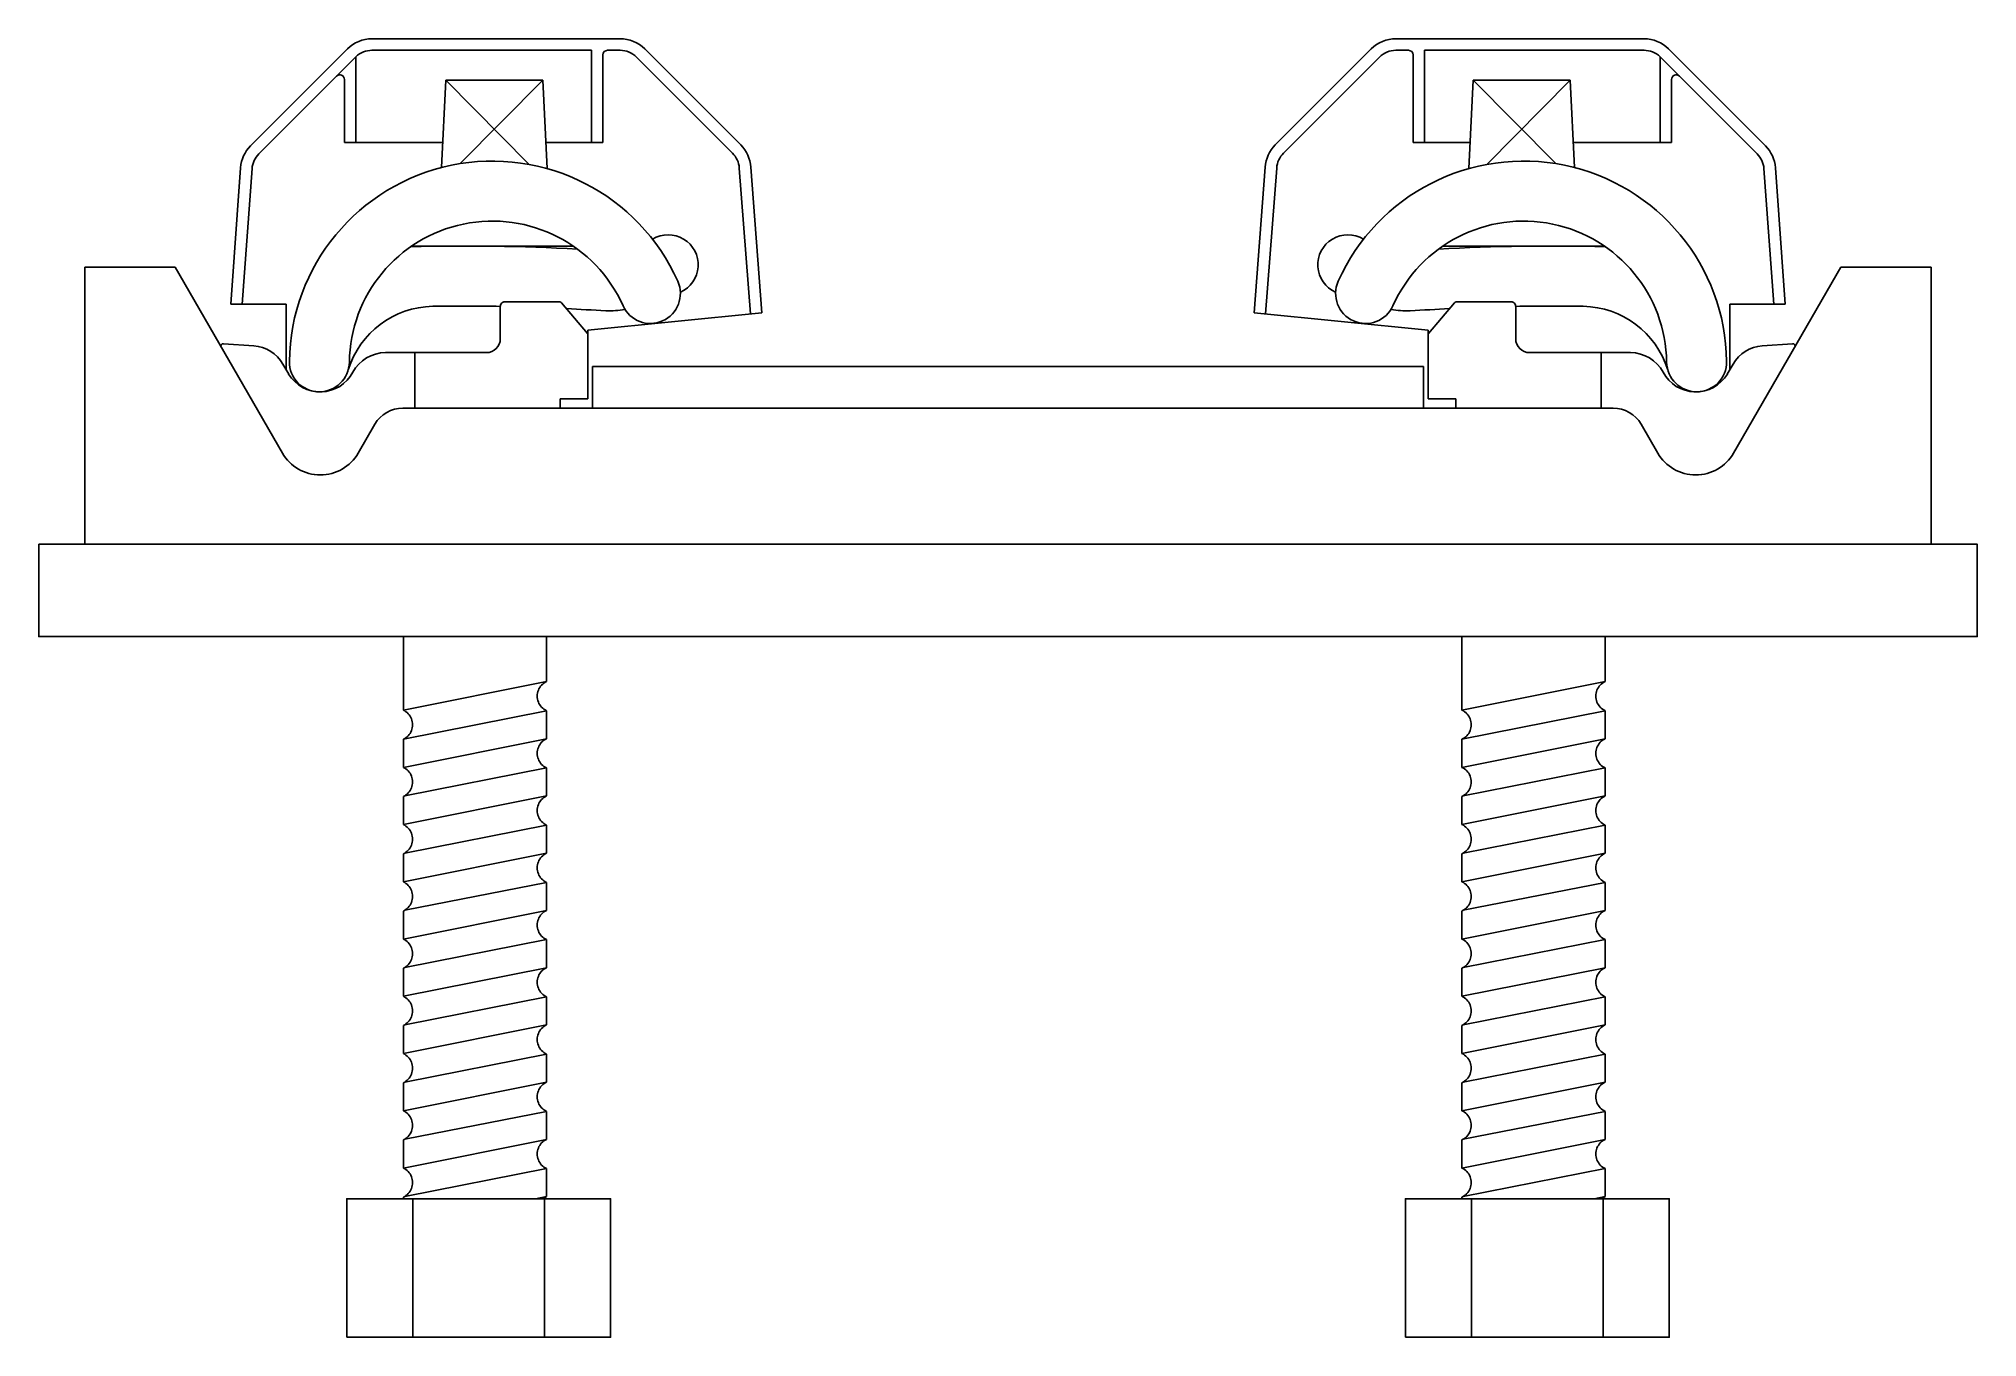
# Model space of a CAD drawing. Header units: metres. Extents: x -0.21 to 1.68, y -0.21 to 0.07.
# Drawn here: x 1.2553 to 1.6753, y -0.2103 to 0.071 of the extents above.
import ezdxf

# ---------------------------------------------------------------- set-up
doc = ezdxf.new("R2010")
doc.units = ezdxf.units.M
doc.header["$MEASUREMENT"] = 0

msp = doc.modelspace()

# ---------------------------------------------------------------- linework, layer by layer
for p, q in [((1.301184005683094, 0.04783329396852787), (1.322168358834546, 0.06881764711997967)), ((1.327471659694474, 0.07101434626243572), (1.38125845625953, 0.07101434626243572)), ((1.375010061770242, 0.04851434626243572), (1.375010061770242, 0.06851434626243573)), ((1.377510061770242, 0.04851434626243572), (1.377510061770242, 0.06751434626243573)), ((1.38125845625953, 0.06851434626243573), (1.378510061770242, 0.06851434626243573)), ((1.386561757117075, 0.06881764711997967), (1.407372421613497, 0.04800698262594379)), ((1.544003526009574, 0.06881764711997967), (1.523192861513151, 0.04800698262594379)), ((1.603093623432175, 0.07101434626243572), (1.549306826867118, 0.07101434626243572)), ((1.549306826867118, 0.06851434626243573), (1.552055221356406, 0.06851434626243573)), ((1.553055221356406, 0.04851434626243572), (1.553055221356406, 0.06751434626243573)), ((1.555555221356406, 0.04851434626243572), (1.555555221356406, 0.06851434626243573)), ((1.629381277443554, 0.04783329396852787), (1.608396924292102, 0.06881764711997967)), ((1.30295177263606, 0.04606552701556139), (1.323936125787512, 0.06704988016701319)), ((1.324010061770242, 0.04851434626243572), (1.324010061770242, 0.06712230133573613)), ((1.405604654658599, 0.04623921567342914), (1.38479399016456, 0.06704988016746502)), ((1.52496062846805, 0.04623921567342914), (1.545771292962089, 0.06704988016746502)), ((1.606555221356406, 0.04851434626243572), (1.606555221356406, 0.06712230133573613)), ((1.627613510490588, 0.04606552701556139), (1.606629157339137, 0.06704988016701319)), ((1.321510061770242, 0.04851434626243572), (1.321510061770242, 0.06220960258625128)), ((1.343476643379472, 0.06206708845499306), (1.342528846816958, 0.04311115779945322)), ((1.343476643379472, 0.06206708850267678), (1.361510109517508, 0.04379787499585946)), ((1.343476643379472, 0.06206708845499306), (1.364476643379472, 0.06206708845499306)), ((1.346614971017225, 0.04396610197710252), (1.364476643379472, 0.06206708850267678)), ((1.364476643379472, 0.06206708845499306), (1.36543550251832, 0.04289041629463318)), ((1.566088639747176, 0.06206708845499306), (1.565129780608328, 0.04289041629463318)), ((1.583950312109424, 0.04396610197710252), (1.566088639747176, 0.06206708850267678)), ((1.587088639747176, 0.06206708845499306), (1.566088639747176, 0.06206708845499306)), ((1.587088639747176, 0.06206708850267678), (1.569055173609141, 0.04379787499585946)), ((1.587088639747176, 0.06206708845499306), (1.58803643630969, 0.04311115779945322)), ((1.609055221356406, 0.04851434626243572), (1.609055221356406, 0.06220960258625128)), ((1.342799006248584, 0.04851434626243572), (1.321510061770242, 0.04851434626243572)), ((1.377510061770242, 0.04851434626243572), (1.365154298532521, 0.04851434626243572)), ((1.553055221356406, 0.04851434626243572), (1.565410984594127, 0.04851434626243572)), ((1.587766276878064, 0.04851434626243572), (1.609055221356406, 0.04851434626243572)), ((1.296865057977002, 0.01351434626243572), (1.299006920572136, 0.04307205006416916)), ((1.299371613130111, 0.01351434626243572), (1.301500382562088, 0.0428913644126551)), ((1.407059812587048, 0.04301162300985088), (1.40947934033038, 0.01142687825053363)), ((1.409552509437363, 0.04320257434509258), (1.411967603705755, 0.01167570458835835)), ((1.521012773689285, 0.04320257434509258), (1.518597679420894, 0.01167570458835835)), ((1.5235054705396, 0.04301162300985088), (1.521085942796268, 0.01142687825053363)), ((1.631193669996537, 0.01351434626243572), (1.629064900564561, 0.0428913644126551)), ((1.633700225149646, 0.01351434626243572), (1.631558362554512, 0.04307205006416916)), ((1.336019861070318, 0.02607150966047557), (1.371138355152048, 0.02606284241876565)), ((1.59454542205633, 0.02607150966047557), (1.5594269279746, 0.02606284241876565)), ((1.265282641563324, -0.03849279362298694), (1.265282641563324, 0.02150720637701306)), ((1.265282641563324, 0.02150720637701306), (1.284817051563172, 0.02150720637701306)), ((1.284817051563172, 0.02150720637701306), (1.308055401561169, -0.01874279362298694)), ((1.645748231563477, 0.02150720637701306), (1.622509881565479, -0.01874279362298694)), ((1.665282641563324, 0.02150720637701306), (1.645748231563477, 0.02150720637701306)), ((1.665282641563324, -0.03849279362298694), (1.665282641563324, 0.02150720637701306)), ((1.308865057977002, 0.01351434626243572), (1.296865057977002, 0.01351434626243572)), ((1.355277838203816, 0.006014344820006227), (1.355277837464718, 0.01301434482000623)), ((1.356277837333588, 0.01401434491537366), (1.368171837398914, 0.0140143462505177)), ((1.374160838041214, 0.007153346952421999), (1.368554837415127, 0.01383634627722058)), ((1.556404445085434, 0.007153346952421999), (1.562010445711521, 0.01383634627722058)), ((1.57428744579306, 0.01401434491537366), (1.562393445727734, 0.0140143462505177)), ((1.575287444922833, 0.006014344820006227), (1.57528744566193, 0.01301434482000623)), ((1.621700225149646, 0.01351434626243572), (1.633700225149646, 0.01351434626243572)), ((1.374277838021068, 0.00790672700284631), (1.411967603705755, 0.01167570458835835)), ((1.55628744510558, 0.00790672700284631), (1.518597679420894, 0.01167570458835835)), ((1.295276838300137, 0.004949338468535279), (1.301873838362602, 0.004491339239104128)), ((1.374277839562801, -0.006985652986542846), (1.374277838021068, 0.00790672700284631)), ((1.556287443563847, -0.006985652986542846), (1.55628744510558, 0.00790672700284631)), ((1.635288444826511, 0.004949338468535279), (1.628691444764046, 0.004491339239104128)), ((1.309429839012531, -0.00162066008187976), (1.30819783879271, 0.0005133397426441661)), ((1.330410838541893, 0.003014342149718141), (1.336784154615311, 0.003014342817290162)), ((1.336784154615311, 0.003014342817290162), (1.35227783851376, 0.0030143444385365)), ((1.336784155878929, -0.00898565727807727), (1.336784154615311, 0.003014342912657594)), ((1.33678415587968, -0.008992793622986937), (1.336784154615311, 0.003014342912657594)), ((1.593781128511337, 0.003014342817290162), (1.578287444612889, 0.0030143444385365)), ((1.593781127247719, -0.00898565727807727), (1.593781128511337, 0.003014342912657594)), ((1.593781127246968, -0.008992793622986937), (1.593781128511337, 0.003014342912657594)), ((1.600154444584755, 0.003014342149718141), (1.593781128511337, 0.003014342817290162)), ((1.621135444114117, -0.00162066008187976), (1.622367444333939, 0.0005133397426441661)), ((1.368277839562801, -0.006985653749482299), (1.374277839562801, -0.006985652986542846)), ((1.368277839766182, -0.008992793622986937), (1.368277839562801, -0.006985653749482299)), ((1.562287443563847, -0.006985653749482299), (1.556287443563847, -0.006985652986542846)), ((1.562287443360466, -0.008992793622986937), (1.562287443563847, -0.006985653749482299)), ((1.324509881565479, -0.01874279362298694), (1.328118321571259, -0.01249279362298694)), ((1.334175839815048, -0.008985657564179565), (1.336784155878929, -0.00898565727807727)), ((1.334180501565842, -0.008992793622986937), (1.596384781572727, -0.008992793622986937)), ((1.5963894433116, -0.008985657564179565), (1.593781127247719, -0.00898565727807727)), ((1.606055401561169, -0.01874279362298694), (1.60244696155539, -0.01249279362298694)), ((1.665282641563324, -0.03849279362298694), (1.265282641563324, -0.03849279362298694)), ((1.334282641568886, -0.05849279356338229), (1.334282641529797, -0.07443051593639102)), ((1.365282641529797, -0.06823051594831195), (1.365282641517854, -0.05849279356338229)), ((1.563647726924823, -0.05849279356338229), (1.563647726885734, -0.07443051593639102)), ((1.594647726885734, -0.06823051594831195), (1.594647726873791, -0.05849279356338229)), ((1.334282641529797, -0.07443051593639102), (1.365282641529798, -0.06823051594831268)), ((1.563647726885734, -0.07443051593639102), (1.594647726885736, -0.06823051594831268)), ((1.365282641529797, -0.074555071285741), (1.334282641529795, -0.0807550712738208)), ((1.365282641529797, -0.0806305159244701), (1.365282641529797, -0.074555071285741)), ((1.594647726885734, -0.074555071285741), (1.563647726885733, -0.0807550712738208)), ((1.594647726885734, -0.0806305159244701), (1.594647726885734, -0.074555071285741)), ((1.334282641529797, -0.08683051591254917), (1.365282641529798, -0.08063051592447082)), ((1.334282641529797, -0.08075507127382008), (1.334282641529797, -0.08683051591254917)), ((1.563647726885734, -0.08683051591254917), (1.594647726885736, -0.08063051592447082)), ((1.563647726885734, -0.08075507127382008), (1.563647726885734, -0.08683051591254917)), ((1.365282641529797, -0.08695507126189914), (1.334573089465259, -0.09300017010308947)), ((1.365282641529797, -0.09303051590062823), (1.365282641529797, -0.08695507126189914)), ((1.594647726885734, -0.08695507126189914), (1.563938174821196, -0.09300017010308947)), ((1.594647726885734, -0.09303051590062823), (1.594647726885734, -0.08695507126189914)), ((1.334282641529797, -0.09923051582910267), (1.365282641529798, -0.09303051584102433)), ((1.334282641529797, -0.09315507124997821), (1.334282641529797, -0.09923051582910267)), ((1.563647726885734, -0.09923051582910267), (1.594647726885736, -0.09303051584102433)), ((1.563647726885734, -0.09315507124997821), (1.563647726885734, -0.09923051582910267)), ((1.365282641529797, -0.09935507117845264), (1.334573089465259, -0.105400170019643)), ((1.365282641537247, -0.1054305159959957), (1.365282641529797, -0.09935507129766193)), ((1.594647726885734, -0.09935507117845264), (1.563938174821196, -0.105400170019643)), ((1.594647726893185, -0.1054305159959957), (1.594647726885734, -0.09935507129766193)), ((1.334282641529797, -0.1116305159244701), (1.365282641529798, -0.1054305159363918)), ((1.334282641529797, -0.105555071285741), (1.334282641529797, -0.1116305159244701)), ((1.563647726885734, -0.1116305159244701), (1.594647726885736, -0.1054305159363918)), ((1.563647726885734, -0.105555071285741), (1.563647726885734, -0.1116305159244701)), ((1.365282641529797, -0.1117550712738201), (1.334573089465259, -0.1178001701150104)), ((1.365282641514895, -0.1178305159125492), (1.365282641537247, -0.1117550713334247)), ((1.594647726885734, -0.1117550712738201), (1.563938174821196, -0.1178001701150104)), ((1.594647726870833, -0.1178305159125492), (1.594647726893185, -0.1117550713334247)), ((1.334282641529797, -0.1240305158410236), (1.365282641529798, -0.1178305158529453)), ((1.334282641514895, -0.1179550712618991), (1.334282641529797, -0.1240305158410236)), ((1.563647726885734, -0.1240305158410236), (1.594647726885736, -0.1178305158529453)), ((1.563647726870833, -0.1179550712618991), (1.563647726885734, -0.1240305158410236)), ((1.365282641529797, -0.1241550711903736), (1.334573089465259, -0.1302001700315639)), ((1.365282641522346, -0.1302305158887073), (1.365282641529797, -0.1241550712499782)), ((1.594647726885734, -0.1241550711903736), (1.563938174821196, -0.1302001700315639)), ((1.594647726878283, -0.1302305158887073), (1.594647726885734, -0.1241550712499782)), ((1.334282642014084, -0.1364305175457164), (1.365282642014086, -0.1302305175576381)), ((1.334282641522346, -0.1303550712976619), (1.334282641537247, -0.136430515936391)), ((1.563647727370022, -0.1364305175457164), (1.594647727370023, -0.1302305175576381)), ((1.563647726878283, -0.1303550712976619), (1.563647726893185, -0.136430515936391)), ((1.365282642014084, -0.1365550728950664), (1.334573089949546, -0.1426001717362567)), ((1.365282641529797, -0.1426305159244701), (1.365282641529797, -0.136555071285741)), ((1.594647727370022, -0.1365550728950664), (1.563938175305484, -0.1426001717362567)), ((1.594647726885734, -0.1426305159244701), (1.594647726885734, -0.136555071285741)), ((1.334282641529797, -0.1488305159721538), (1.365282641529798, -0.1426305159840755)), ((1.334282641522346, -0.1427550712738201), (1.334282641529797, -0.1488305159721538)), ((1.563647726885734, -0.1488305159721538), (1.594647726885736, -0.1426305159840755)), ((1.563647726878283, -0.1427550712738201), (1.563647726885734, -0.1488305159721538)), ((1.365282641529797, -0.1489550713215038), (1.334573089465259, -0.1550001701626941)), ((1.365282641514895, -0.1550305159006282), (1.365282641529797, -0.1489550712618991)), ((1.594647726885734, -0.1489550713215038), (1.563938174821196, -0.1550001701626941)), ((1.594647726870833, -0.1550305159006282), (1.594647726885734, -0.1489550712618991)), ((1.334282641522346, -0.1612305158291027), (1.365282641522347, -0.1550305158410243)), ((1.334282641529797, -0.1551550711903736), (1.334282641522346, -0.1612305158291027)), ((1.563647726878283, -0.1612305158291027), (1.594647726878285, -0.1550305158410243)), ((1.563647726885734, -0.1551550711903736), (1.563647726878283, -0.1612305158291027)), ((1.365282641522346, -0.1613550711784526), (1.334573089457808, -0.167400170019643)), ((1.365282641529797, -0.1674305159959957), (1.365282641529797, -0.1613550712976619)), ((1.594647726878283, -0.1613550711784526), (1.563938174813746, -0.167400170019643)), ((1.594647726885734, -0.1674305159959957), (1.594647726885734, -0.1613550712976619)), ((1.334282642006634, -0.1736305153880283), (1.365282642006635, -0.16743051539995)), ((1.334282641529797, -0.167555071285741), (1.334282641529797, -0.1736305159244701)), ((1.563647727362571, -0.1736305153880283), (1.594647727362573, -0.16743051539995)), ((1.563647726885734, -0.167555071285741), (1.563647726885734, -0.1736305159244701)), ((1.365282642006634, -0.1737550707373783), (1.334573089942096, -0.1798001695785686)), ((1.365282641529797, -0.1798305159125492), (1.365282641514895, -0.1737550713334247)), ((1.594647727362571, -0.1737550707373783), (1.563938175298033, -0.1798001695785686)), ((1.594647726885734, -0.1798305159125492), (1.594647726870833, -0.1737550713334247)), ((1.334282641529797, -0.1799550712618991), (1.334282641528969, -0.1802927936229695)), ((1.336315078313729, -0.1802927936229695), (1.336315078313729, -0.2102927936229695)), ((1.365282641529797, -0.1798305159125492), (1.362934236352416, -0.1802927936229695)), ((1.364885293311866, -0.1802927936229695), (1.364885293311866, -0.2102927936229695)), ((1.563647726885734, -0.1799550712618991), (1.563647726884906, -0.1802927936229695)), ((1.565680163669666, -0.1802927936229695), (1.565680163669666, -0.2102927936229695)), ((1.594647726885734, -0.1798305159125492), (1.592299321708353, -0.1802927936229695)), ((1.594250378667803, -0.1802927936229695), (1.594250378667803, -0.2102927936229695))]:
    msp.add_line(p, q)
at = {"ltscale": 100}
for p, q in [((1.308865057977002, -0.0006423789003318234), (1.308865057977002, 0.01351434626243572)), ((1.621700225149646, -0.0006423789003318234), (1.621700225149646, 0.01351434626243572))]:
    msp.add_line(p, q, dxfattribs=at)
at = {"flags": 128}
for points in [[(1.375010061770242, 0.06851434626243573), (1.327471659694474, 0.06851434626243573)], [(1.555555221356406, 0.06851434626243573), (1.603093623432175, 0.06851434626243573)], [(1.365282641038058, -0.07455506925918308), (1.364992123245953, -0.07440012579299655), (1.364717805981396, -0.07421882276870456), (1.364461502432583, -0.07401240008212771), (1.364225506186245, -0.07378257410861698), (1.36401250064349, -0.07353202479221073), (1.363823893666027, -0.07326250689365116), (1.363661215901134, -0.07297605162002292), (1.363526489138363, -0.07267633091546741), (1.363420572891591, -0.07236567150689807), (1.363344162106274, -0.07204614292718615), (1.363297972082851, -0.07172002439834323), (1.363282642960308, -0.07139165525771823), (1.363298140182851, -0.07106379156448094), (1.363344323053716, -0.07073860775567738), (1.363421024687348, -0.07041835432388034), (1.36352732001221, -0.0701071513805553), (1.363662083759664, -0.0698078311000034), (1.363824356212972, -0.06952235828973499), (1.364013171806691, -0.0692526878032848), (1.364226358532665, -0.06900210033990589), (1.364461606159566, -0.06877310400344577), (1.364717282652615, -0.06856714855767933), (1.364991759650169, -0.06838568340875355), (1.365282641052959, -0.06823052059747424)], [(1.594647726393996, -0.07455506925918308), (1.59435720860189, -0.07440012579299655), (1.594082891337333, -0.07421882276870456), (1.59382658778852, -0.07401240008212771), (1.593590591542182, -0.07378257410861698), (1.593377585999427, -0.07353202479221073), (1.593188979021964, -0.07326250689365116), (1.593026301257072, -0.07297605162002292), (1.5928915744943, -0.07267633091546741), (1.592785658247528, -0.07236567150689807), (1.592709247462211, -0.07204614292718615), (1.592663057438789, -0.07172002439834323), (1.592647728316245, -0.07139165525771823), (1.592663225538788, -0.07106379156448094), (1.592709408409653, -0.07073860775567738), (1.592786110043285, -0.07041835432388034), (1.592892405368147, -0.0701071513805553), (1.593027169115601, -0.0698078311000034), (1.593189441568909, -0.06952235828973499), (1.593378257162628, -0.0692526878032848), (1.593591443888603, -0.06900210033990589), (1.593826691515503, -0.06877310400344577), (1.594082368008552, -0.06856714855767933), (1.594356845006106, -0.06838568340875355), (1.594647726408897, -0.06823052059747424)], [(1.334282642006634, -0.07443051945306507), (1.334573156229911, -0.07458546297885624), (1.334847331642864, -0.07476666097976413), (1.335103384852169, -0.07497284542657581), (1.335339453816174, -0.07520266186334339), (1.335552586912868, -0.07545330648757663), (1.33574102461314, -0.07572250973321644), (1.335903523549197, -0.07600846897699085), (1.336038674711941, -0.07630895268060413), (1.336144743568955, -0.07662003164626804), (1.336221098311005, -0.07693933134414402), (1.336267232283709, -0.07726473455764499), (1.336282641291378, -0.07759383802749363), (1.336267099976299, -0.07792224531509129), (1.336220900401233, -0.07824729566909519), (1.336144379980622, -0.07856681477166857), (1.336037917725502, -0.0788785518918201), (1.335902851223705, -0.07917844425775257), (1.335740535840152, -0.07946385031081882), (1.335552102923153, -0.07973291044570652), (1.335338701605556, -0.07998372679092136), (1.335102875828503, -0.08021320002414432), (1.334847086071728, -0.08041910778619495), (1.33457308948016, -0.08060016285516468), (1.334282641991732, -0.0807550681147739)], [(1.563647727362571, -0.07443051945306507), (1.563938241585849, -0.07458546297885624), (1.564212416998802, -0.07476666097976413), (1.564468470208106, -0.07497284542657581), (1.564704539172111, -0.07520266186334339), (1.564917672268806, -0.07545330648757663), (1.565106109969078, -0.07572250973321644), (1.565268608905135, -0.07600846897699085), (1.565403760067878, -0.07630895268060413), (1.565509828924892, -0.07662003164626804), (1.565586183666942, -0.07693933134414402), (1.565632317639647, -0.07726473455764499), (1.565647726647315, -0.07759383802749363), (1.565632185332237, -0.07792224531509129), (1.56558598575717, -0.07824729566909519), (1.565509465336559, -0.07856681477166857), (1.565403003081439, -0.0788785518918201), (1.565267936579643, -0.07917844425775257), (1.565105621196089, -0.07946385031081882), (1.56491718827909, -0.07973291044570652), (1.564703786961494, -0.07998372679092136), (1.56446796118444, -0.08021320002414432), (1.564212171427665, -0.08041910778619495), (1.563938174836097, -0.08060016285516468), (1.56364772734767, -0.0807550681147739)], [(1.365282641052959, -0.08695506702996936), (1.364992123253403, -0.08680012356378285), (1.364717805981396, -0.0866188204798862), (1.364461502440033, -0.08641239779330936), (1.364225506186245, -0.08618257170058932), (1.36401250065094, -0.08593202244378773), (1.363823893666027, -0.08566250454522815), (1.363661215901134, -0.08537604939080921), (1.363526489138363, -0.08507632862664904), (1.36342057287669, -0.08476566921807971), (1.363344162121175, -0.0844461406383678), (1.363297972082851, -0.08412002216912952), (1.363282642975209, -0.08379165302850453), (1.3632981401754, -0.08346378927566257), (1.363344323038814, -0.08313860540725437), (1.363421024664996, -0.08281835209466663), (1.363527320027111, -0.08250714909173694), (1.363662083752213, -0.08220782887078967), (1.363824356205521, -0.08192235600091663), (1.36401317179179, -0.0816526950512096), (1.364226358547566, -0.08140209799148289), (1.364461606144665, -0.08117310177423206), (1.364717282652615, -0.08096714626886096), (1.364991759642718, -0.08078568106033054), (1.36528264106041, -0.08063051824905124)], [(1.594647726408897, -0.08695506702996936), (1.59435720860934, -0.08680012356378285), (1.594082891337333, -0.0866188204798862), (1.593826587795971, -0.08641239779330936), (1.593590591542182, -0.08618257170058932), (1.593377586006878, -0.08593202244378773), (1.593188979021964, -0.08566250454522815), (1.593026301257072, -0.08537604939080921), (1.5928915744943, -0.08507632862664904), (1.592785658232627, -0.08476566921807971), (1.592709247477112, -0.0844461406383678), (1.592663057438789, -0.08412002216912952), (1.592647728331147, -0.08379165302850453), (1.592663225531338, -0.08346378927566257), (1.592709408394752, -0.08313860540725437), (1.592786110020934, -0.08281835209466663), (1.592892405383048, -0.08250714909173694), (1.59302716910815, -0.08220782887078967), (1.593189441561458, -0.08192235600091663), (1.593378257147728, -0.0816526950512096), (1.593591443903504, -0.08140209799148289), (1.593826691500602, -0.08117310177423206), (1.594082368008552, -0.08096714626886096), (1.594356844998656, -0.08078568106033054), (1.594647726416347, -0.08063051824905124)], [(1.334282641999183, -0.08683051716424671), (1.334573156237362, -0.08698546057082858), (1.334847331657765, -0.08716665875055042), (1.33510338486707, -0.08737284313775745), (1.335339453816174, -0.0876026691112682), (1.33555258692777, -0.08785330425836292), (1.33574102461314, -0.08812250750400272), (1.335903523564098, -0.08840846668817248), (1.336038674726842, -0.08870895033218112), (1.336144743546603, -0.08902002941705432), (1.336221098288653, -0.0893393291149303), (1.33626723229116, -0.08966473226882664), (1.336282641306279, -0.08999383573867527), (1.33626709998375, -0.09032224302627292), (1.336220900416134, -0.09064729338027683), (1.336144379973171, -0.09096681242324557), (1.336037917732952, -0.09127854954339709), (1.335902851238606, -0.09157844196893421), (1.335740535855053, -0.09186384808160511), (1.335552102923153, -0.09213290815688815), (1.335338701605556, -0.09238372456170764), (1.335102875828503, -0.09261319761611667), (1.334847086071728, -0.0928191054973766), (1.334573089465259, -0.09300017010308947), (1.334282641991732, -0.09315507536269871)], [(1.563647727355121, -0.08683051716424671), (1.563938241593299, -0.08698546057082858), (1.564212417013703, -0.08716665875055042), (1.564468470223008, -0.08737284313775745), (1.564704539172111, -0.0876026691112682), (1.564917672283707, -0.08785330425836292), (1.565106109969078, -0.08812250750400272), (1.565268608920036, -0.08840846668817248), (1.565403760082779, -0.08870895033218112), (1.565509828902541, -0.08902002941705432), (1.565586183644591, -0.0893393291149303), (1.565632317647097, -0.08966473226882664), (1.565647726662217, -0.08999383573867527), (1.565632185339687, -0.09032224302627292), (1.565585985772071, -0.09064729338027683), (1.565509465329109, -0.09096681242324557), (1.565403003088889, -0.09127854954339709), (1.565267936594544, -0.09157844196893421), (1.56510562121099, -0.09186384808160511), (1.56491718827909, -0.09213290815688815), (1.564703786961494, -0.09238372456170764), (1.56446796118444, -0.09261319761611667), (1.564212171427665, -0.0928191054973766), (1.563938174821196, -0.09300017010308947), (1.56364772734767, -0.09315507536269871)], [(1.365282641038058, -0.09935507427789417), (1.364992123231051, -0.09920012121535984), (1.364717805981396, -0.09901882772781101), (1.364461502417682, -0.09881239544488636), (1.364225506186245, -0.09858257900811877), (1.36401250064349, -0.09833202969171252), (1.363823893658576, -0.09806250225640979), (1.363661215893684, -0.09777604710199085), (1.363526489130912, -0.09747632627822604), (1.36342057287669, -0.09716566692926136), (1.363344162091372, -0.09684613834954944), (1.363297972075401, -0.09652001982070652), (1.363282642960308, -0.09619166027642932), (1.36329814016795, -0.09586378704644885), (1.363344323053716, -0.09553860317804065), (1.363421024687348, -0.09521835940219608), (1.363527320034561, -0.09490714674331394), (1.363662083744762, -0.09460782652236667), (1.363824356198071, -0.09432235371209827), (1.36401317179179, -0.09405269276239124), (1.364226358532665, -0.09380210523940768), (1.364461606152115, -0.09357309942580906), (1.364717282660065, -0.0933671439800426), (1.364991759657619, -0.09318567883111682), (1.365282641038058, -0.09303051601983753)], [(1.594647726393996, -0.09935507427789417), (1.594357208586989, -0.09920012121535984), (1.594082891337333, -0.09901882772781101), (1.593826587773619, -0.09881239544488636), (1.593590591542182, -0.09858257900811877), (1.593377585999427, -0.09833202969171252), (1.593188979014514, -0.09806250225640979), (1.593026301249621, -0.09777604710199085), (1.59289157448685, -0.09747632627822604), (1.592785658232627, -0.09716566692926136), (1.59270924744731, -0.09684613834954944), (1.592663057431338, -0.09652001982070652), (1.592647728316245, -0.09619166027642932), (1.592663225523887, -0.09586378704644885), (1.592709408409653, -0.09553860317804065), (1.592786110043285, -0.09521835940219608), (1.592892405390499, -0.09490714674331394), (1.5930271691007, -0.09460782652236667), (1.593189441554008, -0.09432235371209827), (1.593378257147728, -0.09405269276239124), (1.593591443888603, -0.09380210523940768), (1.593826691508053, -0.09357309942580906), (1.594082368016003, -0.0933671439800426), (1.594356845013557, -0.09318567883111682), (1.594647726393996, -0.09303051601983753)], [(1.334282642006634, -0.0992305148158237), (1.334573156237362, -0.09938545834161487), (1.334847331657765, -0.09956665646173206), (1.335103384844718, -0.09977284084893909), (1.335339453816174, -0.1000026668224498), (1.335552586912868, -0.1002533115062877), (1.335741024628041, -0.1005225050959751), (1.335903523564098, -0.1008084644589588), (1.336038674711941, -0.1011089575801059), (1.336144743561504, -0.1014200366649791), (1.336221098303555, -0.1017393363628551), (1.336267232298611, -0.1020647300396129), (1.336282641298828, -0.1023938335094615), (1.33626709998375, -0.1027222502741977), (1.336220900423584, -0.1030472910914585), (1.336144379988072, -0.1033668101940319), (1.336037917732952, -0.1036785472545787), (1.335902851231156, -0.1039784396801158), (1.335740535855053, -0.1042638457927867), (1.335552102923153, -0.1045329058680698), (1.335338701620458, -0.1047837222728893), (1.335102875813601, -0.105013195386903), (1.334847086071728, -0.1052191126856968), (1.33457308948016, -0.1054001678142711), (1.334282642006634, -0.105555073133485)], [(1.563647727362571, -0.0992305148158237), (1.563938241593299, -0.09938545834161487), (1.564212417013703, -0.09956665646173206), (1.564468470200656, -0.09977284084893909), (1.564704539172111, -0.1000026668224498), (1.564917672268806, -0.1002533115062877), (1.565106109983979, -0.1005225050959751), (1.565268608920036, -0.1008084644589588), (1.565403760067878, -0.1011089575801059), (1.565509828917442, -0.1014200366649791), (1.565586183659492, -0.1017393363628551), (1.565632317654548, -0.1020647300396129), (1.565647726654766, -0.1023938335094615), (1.565632185339687, -0.1027222502741977), (1.565585985779522, -0.1030472910914585), (1.56550946534401, -0.1033668101940319), (1.565403003088889, -0.1036785472545787), (1.565267936587093, -0.1039784396801158), (1.56510562121099, -0.1042638457927867), (1.56491718827909, -0.1045329058680698), (1.564703786976395, -0.1047837222728893), (1.564467961169539, -0.105013195386903), (1.564212171427665, -0.1052191126856968), (1.563938174836097, -0.1054001678142711), (1.563647727362571, -0.105555073133485)], [(1.365282641052959, -0.1117550719890758), (1.364992123245953, -0.1116001284632846), (1.364717805996297, -0.1114188254985973), (1.364461502432583, -0.111212393156068), (1.364225506193695, -0.1109825767193004), (1.36401250064349, -0.1107320274028942), (1.363823893666027, -0.1104624999675914), (1.363661215893684, -0.1101760543499156), (1.363526489153264, -0.1098763335857555), (1.363420572891591, -0.1095656647000476), (1.363344162106274, -0.1092461360607311), (1.363297972082851, -0.108920027128236), (1.363282642975209, -0.108591657987611), (1.36329814016795, -0.1082637942943737), (1.363344323038814, -0.1079386008296176), (1.363421024679897, -0.1076183570537731), (1.363527320027111, -0.1073071540508434), (1.363662083759664, -0.1070078337702915), (1.363824356212972, -0.1067223514232799), (1.36401317179179, -0.1064526904735729), (1.364226358525215, -0.1062021029505893), (1.364461606159566, -0.1059731067333385), (1.364717282652615, -0.1057671417508289), (1.364991759650169, -0.1055856765422985), (1.365282641052959, -0.1054305137310192)], [(1.594647726408897, -0.1117550719890758), (1.59435720860189, -0.1116001284632846), (1.594082891352234, -0.1114188254985973), (1.59382658778852, -0.111212393156068), (1.593590591549633, -0.1109825767193004), (1.593377585999427, -0.1107320274028942), (1.593188979021964, -0.1104624999675914), (1.593026301249621, -0.1101760543499156), (1.592891574509201, -0.1098763335857555), (1.592785658247528, -0.1095656647000476), (1.592709247462211, -0.1092461360607311), (1.592663057438789, -0.108920027128236), (1.592647728331147, -0.108591657987611), (1.592663225523887, -0.1082637942943737), (1.592709408394752, -0.1079386008296176), (1.592786110035835, -0.1076183570537731), (1.592892405383048, -0.1073071540508434), (1.593027169115601, -0.1070078337702915), (1.593189441568909, -0.1067223514232799), (1.593378257147728, -0.1064526904735729), (1.593591443881152, -0.1062021029505893), (1.593826691515503, -0.1059731067333385), (1.594082368008552, -0.1057671417508289), (1.594356845006106, -0.1055856765422985), (1.594647726408897, -0.1054305137310192)], [(1.334282642006634, -0.1116305125270053), (1.334573156229911, -0.1117854560527965), (1.334847331642864, -0.1119666541133091), (1.335103384852169, -0.1121728385005161), (1.335339453823624, -0.1124026645336315), (1.335552586905418, -0.1126533091578647), (1.335741024628041, -0.1129225124035045), (1.335903523564098, -0.1132084621105358), (1.336038674726842, -0.1135089553508922), (1.336144743561504, -0.1138200343165561), (1.336221098303555, -0.1141393340144321), (1.336267232283709, -0.1144647276911899), (1.336282641298828, -0.1147938407573864), (1.336267099976299, -0.115122248044984), (1.336220900416134, -0.1154472888026401), (1.336144379988072, -0.1157668174419567), (1.336037917732952, -0.1160785545621082), (1.335902851223705, -0.1163784469876453), (1.335740535855053, -0.1166638529811069), (1.335552102908252, -0.1169329035792514), (1.335338701605556, -0.1171837295208141), (1.335102875828503, -0.1174131930980846), (1.334847086086629, -0.117619110456483), (1.334573089495061, -0.1178001655254528), (1.334282641999183, -0.117955070785062)], [(1.563647727362571, -0.1116305125270053), (1.563938241585849, -0.1117854560527965), (1.564212416998802, -0.1119666541133091), (1.564468470208106, -0.1121728385005161), (1.564704539179562, -0.1124026645336315), (1.564917672261355, -0.1126533091578647), (1.565106109983979, -0.1129225124035045), (1.565268608920036, -0.1132084621105358), (1.565403760082779, -0.1135089553508922), (1.565509828917442, -0.1138200343165561), (1.565586183659492, -0.1141393340144321), (1.565632317639647, -0.1144647276911899), (1.565647726654766, -0.1147938407573864), (1.565632185332237, -0.115122248044984), (1.565585985772071, -0.1154472888026401), (1.56550946534401, -0.1157668174419567), (1.565403003088889, -0.1160785545621082), (1.565267936579643, -0.1163784469876453), (1.56510562121099, -0.1166638529811069), (1.564917188264189, -0.1169329035792514), (1.564703786961494, -0.1171837295208141), (1.56446796118444, -0.1174131930980846), (1.564212171442566, -0.117619110456483), (1.563938174850998, -0.1178001655254528), (1.563647727355121, -0.117955070785062)], [(1.36528264106041, -0.1241550697598621), (1.364992123245953, -0.1240001262340709), (1.364717805973945, -0.1238188231501743), (1.364461502432583, -0.1236124004039928), (1.364225506186245, -0.1233825744304821), (1.36401250064349, -0.1231320251140758), (1.363823893651126, -0.1228625072155162), (1.363661215901134, -0.1225760521207019), (1.363526489123462, -0.1222763312373325), (1.36342057287669, -0.1219656718883678), (1.363344162106274, -0.1216461432490513), (1.363297972082851, -0.121320024779813), (1.363282642975209, -0.1209916557583973), (1.363298140182851, -0.1206637920055553), (1.363344323031364, -0.1203386081371471), (1.363421024679897, -0.1200183547649547), (1.363527320027111, -0.1197071517024204), (1.363662083744762, -0.1194078315410778), (1.363824356220422, -0.1191223490748569), (1.36401317179179, -0.1188526881847545), (1.364226358532665, -0.118602100661771), (1.364461606144665, -0.1183731043849155), (1.364717282652615, -0.118167148939149), (1.364991759642718, -0.1179856741938755), (1.365282641045509, -0.1178305114422008)], [(1.594647726416347, -0.1241550697598621), (1.59435720860189, -0.1240001262340709), (1.594082891329883, -0.1238188231501743), (1.59382658778852, -0.1236124004039928), (1.593590591542182, -0.1233825744304821), (1.593377585999427, -0.1231320251140758), (1.593188979007063, -0.1228625072155162), (1.593026301257072, -0.1225760521207019), (1.592891574479399, -0.1222763312373325), (1.592785658232627, -0.1219656718883678), (1.592709247462211, -0.1216461432490513), (1.592663057438789, -0.121320024779813), (1.592647728331147, -0.1209916557583973), (1.592663225538788, -0.1206637920055553), (1.592709408387301, -0.1203386081371471), (1.592786110035835, -0.1200183547649547), (1.592892405383048, -0.1197071517024204), (1.5930271691007, -0.1194078315410778), (1.59318944157636, -0.1191223490748569), (1.593378257147728, -0.1188526881847545), (1.593591443888603, -0.118602100661771), (1.593826691500602, -0.1183731043849155), (1.594082368008552, -0.118167148939149), (1.594356844998656, -0.1179856741938755), (1.594647726401446, -0.1178305114422008)], [(1.334282642006634, -0.1240305197749302), (1.334573156229911, -0.1241854633007213), (1.334847331665216, -0.1243666614208385), (1.335103384852169, -0.1245728457484409), (1.335339453801272, -0.1248026621852085), (1.335552586912868, -0.1250533068690464), (1.33574102460569, -0.1253225101742908), (1.335903523578999, -0.125608464590089), (1.336038674711941, -0.1259089530024692), (1.336144743561504, -0.1262200320873424), (1.336221098318456, -0.1265393317852184), (1.336267232283709, -0.1268647302303478), (1.336282641291378, -0.1271938384089634), (1.336267099976299, -0.127522245696561), (1.336220900423584, -0.127847291341798), (1.336144379973171, -0.1281668151531383), (1.336037917740403, -0.1284785522136852), (1.335902851223705, -0.1287784445796177), (1.335740535862503, -0.1290638507518932), (1.335552102915702, -0.1293329061184093), (1.335338701613007, -0.1295837272916004), (1.335102875828503, -0.1298131955776378), (1.334847086064277, -0.1300191081676647), (1.334573089465259, -0.130200168005006), (1.334282642006634, -0.1303550733242199)], [(1.563647727362571, -0.1240305197749302), (1.563938241585849, -0.1241854633007213), (1.564212417021153, -0.1243666614208385), (1.564468470208106, -0.1245728457484409), (1.56470453915721, -0.1248026621852085), (1.564917672268806, -0.1250533068690464), (1.565106109961627, -0.1253225101742908), (1.565268608934937, -0.125608464590089), (1.565403760067878, -0.1259089530024692), (1.565509828917442, -0.1262200320873424), (1.565586183674393, -0.1265393317852184), (1.565632317639647, -0.1268647302303478), (1.565647726647315, -0.1271938384089634), (1.565632185332237, -0.127522245696561), (1.565585985779522, -0.127847291341798), (1.565509465329109, -0.1281668151531383), (1.56540300309634, -0.1284785522136852), (1.565267936579643, -0.1287784445796177), (1.565105621218441, -0.1290638507518932), (1.56491718827164, -0.1293329061184093), (1.564703786968944, -0.1295837272916004), (1.56446796118444, -0.1298131955776378), (1.564212171420215, -0.1300191081676647), (1.563938174821196, -0.130200168005006), (1.563647727362571, -0.1303550733242199)], [(1.365282641052959, -0.136555072120206), (1.364992123245953, -0.1364001239452526), (1.364717805981396, -0.1362188256297275), (1.364461502432583, -0.1360123933468029), (1.364225506201146, -0.1357825769100353), (1.364012500636039, -0.1355320276532337), (1.363823893666027, -0.1352625049266979), (1.363661215901134, -0.1349760497126743), (1.363526489138363, -0.1346763290081188), (1.36342057288414, -0.1343656695995494), (1.363344162106274, -0.1340461361918613), (1.36329797206795, -0.1337200224909946), (1.363282642960308, -0.1333916534099742), (1.363298140160499, -0.1330637896571323), (1.363344323038814, -0.1327386059079334), (1.363421024679897, -0.1324183572445079), (1.363527320027111, -0.1321071494732067), (1.363662083752213, -0.1318078291926548), (1.363824356198071, -0.1315223516140148), (1.364013171784339, -0.1312526906643078), (1.364226358532665, -0.1310021032009288), (1.364461606144665, -0.1307731020960971), (1.364717282652615, -0.1305671466503307), (1.364991759650169, -0.1303856766734287), (1.365282641052959, -0.130230513921754)], [(1.594647726408897, -0.136555072120206), (1.59435720860189, -0.1364001239452526), (1.594082891337333, -0.1362188256297275), (1.59382658778852, -0.1360123933468029), (1.593590591557084, -0.1357825769100353), (1.593377585991977, -0.1355320276532337), (1.593188979021964, -0.1352625049266979), (1.593026301257072, -0.1349760497126743), (1.5928915744943, -0.1346763290081188), (1.592785658240078, -0.1343656695995494), (1.592709247462211, -0.1340461361918613), (1.592663057423888, -0.1337200224909946), (1.592647728316245, -0.1333916534099742), (1.592663225516437, -0.1330637896571323), (1.592709408394752, -0.1327386059079334), (1.592786110035835, -0.1324183572445079), (1.592892405383048, -0.1321071494732067), (1.59302716910815, -0.1318078291926548), (1.593189441554008, -0.1315223516140148), (1.593378257140277, -0.1312526906643078), (1.593591443888603, -0.1310021032009288), (1.593826691500602, -0.1307731020960971), (1.594082368008552, -0.1305671466503307), (1.594356845006106, -0.1303856766734287), (1.594647726408897, -0.130230513921754)], [(1.334282642014084, -0.1364305175457164), (1.334573156237362, -0.1365854610715076), (1.334847331642864, -0.1367666590724155), (1.335103384852169, -0.1369728435192272), (1.335339453808723, -0.1372026646647617), (1.335552586905418, -0.1374533094082042), (1.33574102461314, -0.1377225078258678), (1.335903523564098, -0.1380084670696422), (1.336038674711941, -0.1383089507732555), (1.336144743561504, -0.1386200345668956), (1.336221098303555, -0.138939334205167), (1.33626723229116, -0.1392647326502964), (1.336282641306279, -0.139593836120145), (1.336267099976299, -0.1399222481761142), (1.336220900416134, -0.1402472890529796), (1.336144379980622, -0.1405668129239246), (1.336037917747853, -0.1408785499844715), (1.335902851238606, -0.1411784423504039), (1.335740535840152, -0.1414638484034702), (1.335552102923153, -0.1417329085383579), (1.335338701620458, -0.1419837248835727), (1.335102875821052, -0.1422131981167957), (1.334847086071728, -0.1424191106472179), (1.33457308948016, -0.1426001657161876), (1.334282642014084, -0.1427550709757968)], [(1.563647727370022, -0.1364305175457164), (1.563938241593299, -0.1365854610715076), (1.564212416998802, -0.1367666590724155), (1.564468470208106, -0.1369728435192272), (1.56470453916466, -0.1372026646647617), (1.564917672261355, -0.1374533094082042), (1.565106109969078, -0.1377225078258678), (1.565268608920036, -0.1380084670696422), (1.565403760067878, -0.1383089507732555), (1.565509828917442, -0.1386200345668956), (1.565586183659492, -0.138939334205167), (1.565632317647097, -0.1392647326502964), (1.565647726662217, -0.139593836120145), (1.565632185332237, -0.1399222481761142), (1.565585985772071, -0.1402472890529796), (1.565509465336559, -0.1405668129239246), (1.565403003103791, -0.1408785499844715), (1.565267936594544, -0.1411784423504039), (1.565105621196089, -0.1414638484034702), (1.56491718827909, -0.1417329085383579), (1.564703786976395, -0.1419837248835727), (1.564467961176989, -0.1422131981167957), (1.564212171427665, -0.1424191106472179), (1.563938174836097, -0.1426001657161876), (1.563647727370022, -0.1427550709757968)], [(1.365282641045509, -0.1489550698909923), (1.364992123245953, -0.1488001263652012), (1.364717805988846, -0.1486188233409091), (1.364461502432583, -0.1484123958859607), (1.364225506186245, -0.1481825745616123), (1.36401250064349, -0.1479320253048107), (1.363823893673478, -0.1476625026378795), (1.363661215901134, -0.1473760522518321), (1.363526489153264, -0.1470763267193004), (1.363420572891591, -0.1467656673107311), (1.363344162113724, -0.1464461387310192), (1.363297972075401, -0.1461200250301525), (1.363282642967758, -0.1457916558299228), (1.36329814016795, -0.1454637921366855), (1.363344323053716, -0.1451386034999057), (1.363421024679897, -0.1448183549556896), (1.36352732001966, -0.1445071520123645), (1.363662083759664, -0.144207831672208), (1.363824356198071, -0.143922354093568), (1.36401317179179, -0.143652693143861), (1.364226358517764, -0.1434021008525058), (1.364461606152115, -0.143173104635255), (1.364717282645164, -0.1429671443615123), (1.364991759642718, -0.1427856791529819), (1.365282641052959, -0.1426305163417026)], [(1.594647726401446, -0.1489550698909923), (1.59435720860189, -0.1488001263652012), (1.594082891344784, -0.1486188233409091), (1.59382658778852, -0.1484123958859607), (1.593590591542182, -0.1481825745616123), (1.593377585999427, -0.1479320253048107), (1.593188979029415, -0.1476625026378795), (1.593026301257072, -0.1473760522518321), (1.592891574509201, -0.1470763267193004), (1.592785658247528, -0.1467656673107311), (1.592709247469662, -0.1464461387310192), (1.592663057431338, -0.1461200250301525), (1.592647728323696, -0.1457916558299228), (1.592663225523887, -0.1454637921366855), (1.592709408409653, -0.1451386034999057), (1.592786110035835, -0.1448183549556896), (1.592892405375598, -0.1445071520123645), (1.593027169115601, -0.144207831672208), (1.593189441554008, -0.143922354093568), (1.593378257147728, -0.143652693143861), (1.593591443873702, -0.1434021008525058), (1.593826691508053, -0.143173104635255), (1.594082368001101, -0.1429671443615123), (1.594356844998656, -0.1427856791529819), (1.594647726408897, -0.1426305163417026)], [(1.334282642006634, -0.1488305152568981), (1.334573156237362, -0.14898545866348), (1.334847331657765, -0.1491666568432018), (1.335103384852169, -0.1493728412304088), (1.335339453816174, -0.1496026672039196), (1.335552586912868, -0.1498533071193859), (1.335741024620591, -0.150122510305421), (1.335903523564098, -0.1504084647808239), (1.336038674719391, -0.1507089532528087), (1.336144743561504, -0.1510200322780773), (1.336221098318456, -0.1513393319759533), (1.336267232283709, -0.151664730361478), (1.336282641291378, -0.1519938386593029), (1.336267099976299, -0.1523222459469005), (1.336220900408683, -0.1526472914729282), (1.336144379988072, -0.1529668152842685), (1.336037917732952, -0.15327855240442), (1.335902851231156, -0.1535784448895618), (1.335740535847602, -0.1538638509426281), (1.335552102915702, -0.1541329062495395), (1.335338701613007, -0.1543837274227306), (1.335102875828503, -0.1546131957087681), (1.334847086079178, -0.1548191083583995), (1.33457308948016, -0.1550001681957409), (1.334282641991732, -0.1551550734553501)], [(1.563647727362571, -0.1488305152568981), (1.563938241593299, -0.14898545866348), (1.564212417013703, -0.1491666568432018), (1.564468470208106, -0.1493728412304088), (1.564704539172111, -0.1496026672039196), (1.564917672268806, -0.1498533071193859), (1.565106109976528, -0.150122510305421), (1.565268608920036, -0.1504084647808239), (1.565403760075329, -0.1507089532528087), (1.565509828917442, -0.1510200322780773), (1.565586183674393, -0.1513393319759533), (1.565632317639647, -0.151664730361478), (1.565647726647315, -0.1519938386593029), (1.565632185332237, -0.1523222459469005), (1.565585985764621, -0.1526472914729282), (1.56550946534401, -0.1529668152842685), (1.565403003088889, -0.15327855240442), (1.565267936587093, -0.1535784448895618), (1.56510562120354, -0.1538638509426281), (1.56491718827164, -0.1541329062495395), (1.564703786968944, -0.1543837274227306), (1.56446796118444, -0.1546131957087681), (1.564212171435116, -0.1548191083583995), (1.563938174836097, -0.1550001681957409), (1.56364772734767, -0.1551550734553501)], [(1.365282641052959, -0.1613550723705455), (1.364992123260854, -0.1612001240763828), (1.364717805981396, -0.1610188258204624), (1.364461502447484, -0.1608123934779331), (1.364225506186245, -0.1605825771007701), (1.364012500636039, -0.1603320277843639), (1.363823893666027, -0.1600625051174328), (1.363661215916036, -0.1597760500226184), (1.363526489138363, -0.159476329139249), (1.36342057288414, -0.1591656697902843), (1.363344162106274, -0.1588461364422008), (1.363297972082851, -0.1585200227413341), (1.363282642960308, -0.1581916535411045), (1.363298140182851, -0.1578637899074718), (1.363344323038814, -0.1575386060390636), (1.363421024672447, -0.1572183527264759), (1.363527320027111, -0.1569071496043369), (1.363662083744762, -0.1566078293833896), (1.363824356212972, -0.1563223518047497), (1.364013171784339, -0.1560526908550426), (1.364226358532665, -0.1558020986232921), (1.364461606144665, -0.155573102286832), (1.364717282652615, -0.1553671468410656), (1.364991759657619, -0.1551856769237682), (1.365282641052959, -0.1550305141124889)], [(1.594647726408897, -0.1613550723705455), (1.594357208616791, -0.1612001240763828), (1.594082891337333, -0.1610188258204624), (1.593826587803421, -0.1608123934779331), (1.593590591542182, -0.1605825771007701), (1.593377585991977, -0.1603320277843639), (1.593188979021964, -0.1600625051174328), (1.593026301271973, -0.1597760500226184), (1.5928915744943, -0.159476329139249), (1.592785658240078, -0.1591656697902843), (1.592709247462211, -0.1588461364422008), (1.592663057438789, -0.1585200227413341), (1.592647728316245, -0.1581916535411045), (1.592663225538788, -0.1578637899074718), (1.592709408394752, -0.1575386060390636), (1.592786110028384, -0.1572183527264759), (1.592892405383048, -0.1569071496043369), (1.5930271691007, -0.1566078293833896), (1.593189441568909, -0.1563223518047497), (1.593378257140277, -0.1560526908550426), (1.593591443888603, -0.1558020986232921), (1.593826691500602, -0.155573102286832), (1.594082368008552, -0.1553671468410656), (1.594356845013557, -0.1551856769237682), (1.594647726408897, -0.1550305141124889)], [(1.334282641999183, -0.1612305176768467), (1.334573156237362, -0.1613854612026378), (1.334847331650315, -0.1615666545543834), (1.335103384852169, -0.1617728389415905), (1.335339453816174, -0.1620026649151012), (1.335552586920319, -0.1622533095989391), (1.335741024598239, -0.162522507956998), (1.335903523564098, -0.1628084672603771), (1.336038674711941, -0.1631089509043857), (1.336144743546603, -0.1634200347576305), (1.336221098318456, -0.1637393344555065), (1.336267232298611, -0.1640647329006359), (1.336282641306279, -0.1643938363704845), (1.336267099976299, -0.1647222483668491), (1.336220900416134, -0.1650472891841099), (1.336144379973171, -0.1653668154392406), (1.336037917732952, -0.1656785524997875), (1.335902851238606, -0.1659784425411388), (1.335740535855053, -0.1662638486538097), (1.335552102923153, -0.1665329062853023), (1.335338701605556, -0.1667837250743076), (1.335102875821052, -0.1670131958041355), (1.334847086071728, -0.1672191085133716), (1.33457308948016, -0.1674001659069225), (1.334282642006634, -0.1675550711665317)], [(1.563647727355121, -0.1612305176768467), (1.563938241593299, -0.1613854612026378), (1.564212417006252, -0.1615666545543834), (1.564468470208106, -0.1617728389415905), (1.564704539172111, -0.1620026649151012), (1.564917672276257, -0.1622533095989391), (1.565106109954176, -0.162522507956998), (1.565268608920036, -0.1628084672603771), (1.565403760067878, -0.1631089509043857), (1.565509828902541, -0.1634200347576305), (1.565586183674393, -0.1637393344555065), (1.565632317654548, -0.1640647329006359), (1.565647726662217, -0.1643938363704845), (1.565632185332237, -0.1647222483668491), (1.565585985772071, -0.1650472891841099), (1.565509465329109, -0.1653668154392406), (1.565403003088889, -0.1656785524997875), (1.565267936594544, -0.1659784425411388), (1.56510562121099, -0.1662638486538097), (1.56491718827909, -0.1665329062853023), (1.564703786961494, -0.1667837250743076), (1.564467961176989, -0.1670131958041355), (1.564212171427665, -0.1672191085133716), (1.563938174836097, -0.1674001659069225), (1.563647727362571, -0.1675550711665317)], [(1.365282641038058, -0.1737550724063083), (1.364992123231051, -0.1736001241717502), (1.364717805981396, -0.1734188259158298), (1.364461502417682, -0.173212396017091), (1.364225506186245, -0.1729825771365329), (1.36401250064349, -0.1727320278201267), (1.363823893666027, -0.1724625028286144), (1.363661215886233, -0.1721760500583812), (1.363526489130912, -0.1718763292346164), (1.36342057287669, -0.1715656698856518), (1.363344162098823, -0.171246138921754), (1.363297972082851, -0.1709200228367015), (1.363282642960308, -0.170591656139867), (1.36329814016795, -0.1702637899432346), (1.363344323053716, -0.1699386037502452), (1.363421024679897, -0.1696183551464245), (1.363527320042012, -0.169307149759309), (1.363662083744762, -0.1690078294787571), (1.363824356205521, -0.1687223542843029), (1.364013171784339, -0.1684526908908054), (1.364226358517764, -0.1682021010432407), (1.364461606159566, -0.1679731024418041), (1.364717282660065, -0.1677671445522472), (1.364991759657619, -0.1675856794033214), (1.365282641045509, -0.1674305165920421)], [(1.594647726393996, -0.1737550724063083), (1.594357208586989, -0.1736001241717502), (1.594082891337333, -0.1734188259158298), (1.593826587773619, -0.173212396017091), (1.593590591542182, -0.1729825771365329), (1.593377585999427, -0.1727320278201267), (1.593188979021964, -0.1724625028286144), (1.593026301242171, -0.1721760500583812), (1.59289157448685, -0.1718763292346164), (1.592785658232627, -0.1715656698856518), (1.59270924745476, -0.171246138921754), (1.592663057438789, -0.1709200228367015), (1.592647728316245, -0.170591656139867), (1.592663225523887, -0.1702637899432346), (1.592709408409653, -0.1699386037502452), (1.592786110035835, -0.1696183551464245), (1.59289240539795, -0.169307149759309), (1.5930271691007, -0.1690078294787571), (1.593189441561458, -0.1687223542843029), (1.593378257140277, -0.1684526908908054), (1.593591443873702, -0.1682021010432407), (1.593826691515503, -0.1679731024418041), (1.594082368016003, -0.1677671445522472), (1.594356845013557, -0.1675856794033214), (1.594647726401446, -0.1674305165920421)], [(1.334282642006634, -0.1736305153880283), (1.334573156237362, -0.1737854612980053), (1.334847331642864, -0.173966656974332), (1.335103384852169, -0.1741728414211437), (1.335339453816174, -0.1744026648912594), (1.335552586912868, -0.1746533095750972), (1.335741024628041, -0.1749225081119701), (1.335903523564098, -0.1752084649119541), (1.33603867470449, -0.1755089534435436), (1.336144743561504, -0.1758200324092075), (1.336221098296104, -0.1761393344316646), (1.336267232283709, -0.1764647329363987), (1.336282641291378, -0.1767938364658519), (1.336267099976299, -0.1771222461376354), (1.336220900423584, -0.1774472916636631), (1.336144379973171, -0.177766815534608), (1.336037917747853, -0.1780785526547596), (1.335902851238606, -0.1783784426961109), (1.335740535855053, -0.1786638486895725), (1.335552102930603, -0.178932906499879), (1.335338701613007, -0.1791837252292797), (1.335102875813601, -0.1794131959591075), (1.334847086064277, -0.1796191085491344), (1.33457308948016, -0.1798001659426853), (1.334282642006634, -0.1799550712022945)], [(1.563647727362571, -0.1736305153880283), (1.563938241593299, -0.1737854612980053), (1.564212416998802, -0.173966656974332), (1.564468470208106, -0.1741728414211437), (1.564704539172111, -0.1744026648912594), (1.564917672268806, -0.1746533095750972), (1.565106109983979, -0.1749225081119701), (1.565268608920036, -0.1752084649119541), (1.565403760060428, -0.1755089534435436), (1.565509828917442, -0.1758200324092075), (1.565586183652041, -0.1761393344316646), (1.565632317639647, -0.1764647329363987), (1.565647726647315, -0.1767938364658519), (1.565632185332237, -0.1771222461376354), (1.565585985779522, -0.1774472916636631), (1.565509465329109, -0.177766815534608), (1.565403003103791, -0.1780785526547596), (1.565267936594544, -0.1783784426961109), (1.56510562121099, -0.1786638486895725), (1.564917188286541, -0.178932906499879), (1.564703786968944, -0.1791837252292797), (1.564467961169539, -0.1794131959591075), (1.564212171420215, -0.1796191085491344), (1.563938174836097, -0.1798001659426853), (1.563647727362571, -0.1799550712022945)], [(1.364561301783711, -0.1802927936229695), (1.364717282637713, -0.1801671446476146), (1.364991759650169, -0.1799856794390842), (1.365282641052959, -0.1798305166874095)], [(1.593926387139648, -0.1802927936229695), (1.594082367993651, -0.1801671446476146), (1.594356845006106, -0.1799856794390842), (1.594647726408897, -0.1798305166874095)]]:
    msp.add_lwpolyline(points, dxfattribs=at)
for points in [[(1.309576853227237, 0.001116710386621913, 0.9999840958381686), (1.322575658549054, 0.0009404709787853576, -0.8034795758930492), (1.381871183273176, 0.0131767946014459, 0.9999997645765569), (1.393738244193993, 0.01848460631954938, 0.8034776427597413), (1.309576858844258, 0.001117123928711186)], [(1.620988429899411, 0.001116710386621913, -0.9999840958381686), (1.607989624577594, 0.0009404709787853509, 0.8034795758930492), (1.548694099853472, 0.0131767946014459, -0.9999997645765569), (1.536827038932655, 0.01848460631954938, -0.8034776427597413), (1.62098842428239, 0.001117123928711188)]]:
    msp.add_lwpolyline(points, format="xyb", dxfattribs=at)
for points in [[(1.375282641575245, -0.008992793622986937), (1.555282641575245, -0.008992793622986937), (1.555282641575245, 7.206377013062593e-06), (1.375282641575245, 7.206377013062593e-06)], [(1.255282641578225, -0.03849279362298694), (1.675282641548423, -0.03849279362298694), (1.675282641548423, -0.05849279356338229), (1.255282641578225, -0.05849279356338229)], [(1.322029796957729, -0.2102927936229695), (1.379170400812981, -0.2102927936229695), (1.379170400812981, -0.1802927936229695), (1.322029796957729, -0.1802927936229695)], [(1.551394882313667, -0.2102927936229695), (1.608535486168919, -0.2102927936229695), (1.608535486168919, -0.1802927936229695), (1.551394882313667, -0.1802927936229695)]]:
    msp.add_lwpolyline(points, close=True, dxfattribs=at)
at = {"extrusion": (0, 0, -1)}
for centre, radius, start, end in [((-1.327471659694474, 0.06351434626243573), 0.007500000000000002, 44.99999999989937, 89.9999999999284), ((-1.378510061770242, 0.06751434626243573), 0.001, 0, 90), ((-1.38125845625953, 0.06351434626243573), 0.007500000000000004, 90.00000000008049, 135.0000000000805), ((-1.549306826867118, 0.06351434626243573), 0.005000000000000237, 44.9999999999195, 89.99999999991995), ((-1.603093623432175, 0.06351434626243573), 0.004999999999999907, 90.00000000006935, 133.8140057444657), ((-1.320510061770242, 0.06220960258625128), 0.001, 45.00000000000001, 180), ((-1.402069120753569, 0.04270368176601332), 0.005, 134.9999999998793, 176.1859251658528), ((-1.402069120753569, 0.04270368176601332), 0.0075, 134.9999999998793, 176.1859251658528), ((-1.624077976584654, 0.04252999310962768), 0.007500000000000001, 135, 175.8553762573432), ((-1.624077976584654, 0.04252999310962768), 0.005, 135, 175.8553762573432), ((-1.347733776626496, -0.4210596134056941), 0.4471695865277912, 88.47678082301032, 93.11025229384985), ((-1.391656072399525, 0.02203965655661668), 0.00650000000000001, 58.54563215127492, 246.0075351660851), ((-1.347733776626496, -0.4210596134056941), 0.434169586527791, 89.06564682092441, 90.99561232458154), ((-1.356277837476639, 0.01301434491537366), 0.001, 359.9999939527501, 89.99999395275017), ((-1.562393617353348, 0.01351434615515027), 0.0004999999999999998, 39.99665601783119, 90.00000601783117), ((-1.589564100394158, -0.006474007688988787), 0.01952934041368993, 91.01906127652427, 162.7625585366776), ((-1.552405261466412, 0.03804298793173876), 0.02600000000000004, 269.9861036347713, 279.1614208087349), ((-1.582831506500153, -0.4210596134056941), 0.434169586527791, 85.98231429018671, 87.10953907554328), ((-1.295241738352684, 0.004450465711577272), 0.000500000000000001, 330.0001186319565, 93.97049363195656), ((-1.301269204375652, -0.003485660902039672), 0.008000000000000016, 94.33456895275019, 150.004246730528), ((-1.352277838203816, 0.006014344533903932), 0.003000000000000002, 179.9999939527502, 269.9999939527502), ((-1.556787444994358, 0.006832373842223024), 0.0005000000000000002, 6.047249816755368e-06, 39.99754771391648), ((-1.330411133382229, -0.00498565785028186), 0.008000000000000004, 27.95318006386129, 89.99999395275019), ((-1.614287444541363, 0.002514340719206666), 0.008000000000000004, 211.0548810472498, 332.0468199361387), ((-1.334180498609451, -0.01599279362298694), 0.007000000000000003, 30.00000027956102, 90.00000027956101), ((-1.61428264151564, -0.01399279314614978), 0.009500000000000005, 209.9999989081305, 330.0000016859083)]:
    msp.add_arc(centre, radius, start, end, dxfattribs=at)
for centre, radius, start, end in [((1.327471659694474, 0.06351434626243573), 0.004999999999999907, 90.00000000006935, 133.8140057444657), ((1.38125845625953, 0.06351434626243573), 0.005000000000000236, 44.99999999991951, 89.99999999991998), ((1.549306826867118, 0.06351434626243573), 0.007500000000000004, 90.00000000008049, 135.0000000000805), ((1.552055221356406, 0.06751434626243573), 0.001, 0, 90), ((1.603093623432175, 0.06351434626243573), 0.007500000000000002, 44.99999999989937, 89.9999999999284), ((1.610055221356406, 0.06220960258625128), 0.001, 45.00000000000001, 180), ((1.306487306541994, 0.04252999310962768), 0.007500000000000001, 135, 175.8553762573432), ((1.528496162373079, 0.04270368176601332), 0.007500000000000001, 134.9999999998793, 176.1859251658528), ((1.528496162373079, 0.04270368176601332), 0.005, 134.9999999998793, 176.1859251658528), ((1.306487306541994, 0.04252999310962768), 0.005, 135, 175.8553762573432), ((1.538909210727123, 0.02203965655661668), 0.00650000000000001, 58.54563215127492, 246.0075351660851), ((1.582831506500153, -0.4210596134056941), 0.4471695865277912, 88.47678082301032, 93.11025229384985), ((1.341001182732491, -0.006474007688988787), 0.01952934041368993, 91.01906127652427, 162.7625585366776), ((1.3681716657733, 0.01351434615515027), 0.0004999999999999998, 39.99665601783119, 90.00000601783117), ((1.574287445650009, 0.01301434491537366), 0.001, 359.9999939527501, 89.99999395275017), ((1.582831506500153, -0.4210596134056941), 0.434169586527791, 89.06564682092441, 90.99561232458154), ((1.347733776626496, -0.4210596134056941), 0.434169586527791, 85.98231429018671, 87.10953907554328), ((1.378160021660237, 0.03804298793173876), 0.02600000000000004, 269.9861036347713, 279.1614208087349), ((1.37377783813229, 0.006832373842223024), 0.0005000000000000002, 6.047249816755368e-06, 39.99754771391648), ((1.578287444922833, 0.006014344533903932), 0.003000000000000002, 179.9999939527502, 269.9999939527502), ((1.629296078750996, -0.003485660902039672), 0.008000000000000016, 94.33456895275019, 150.004246730528), ((1.635323544773964, 0.004450465711577272), 0.000500000000000001, 330.0001186319565, 93.97049363195656), ((1.600154149744419, -0.00498565785028186), 0.008000000000000004, 27.95318006386129, 89.99999395275019), ((1.316277838585285, 0.002514340719206666), 0.008000000000000004, 211.0548810472498, 332.0468199361387), ((1.596384784517197, -0.01599279362298694), 0.007000000000000003, 30.00000027956102, 90.00000027956101), ((1.316282641611008, -0.01399279314614978), 0.009500000000000005, 209.9999989081305, 330.0000016859083)]:
    msp.add_arc(centre, radius, start, end)

doc.saveas('drawing.dxf')
